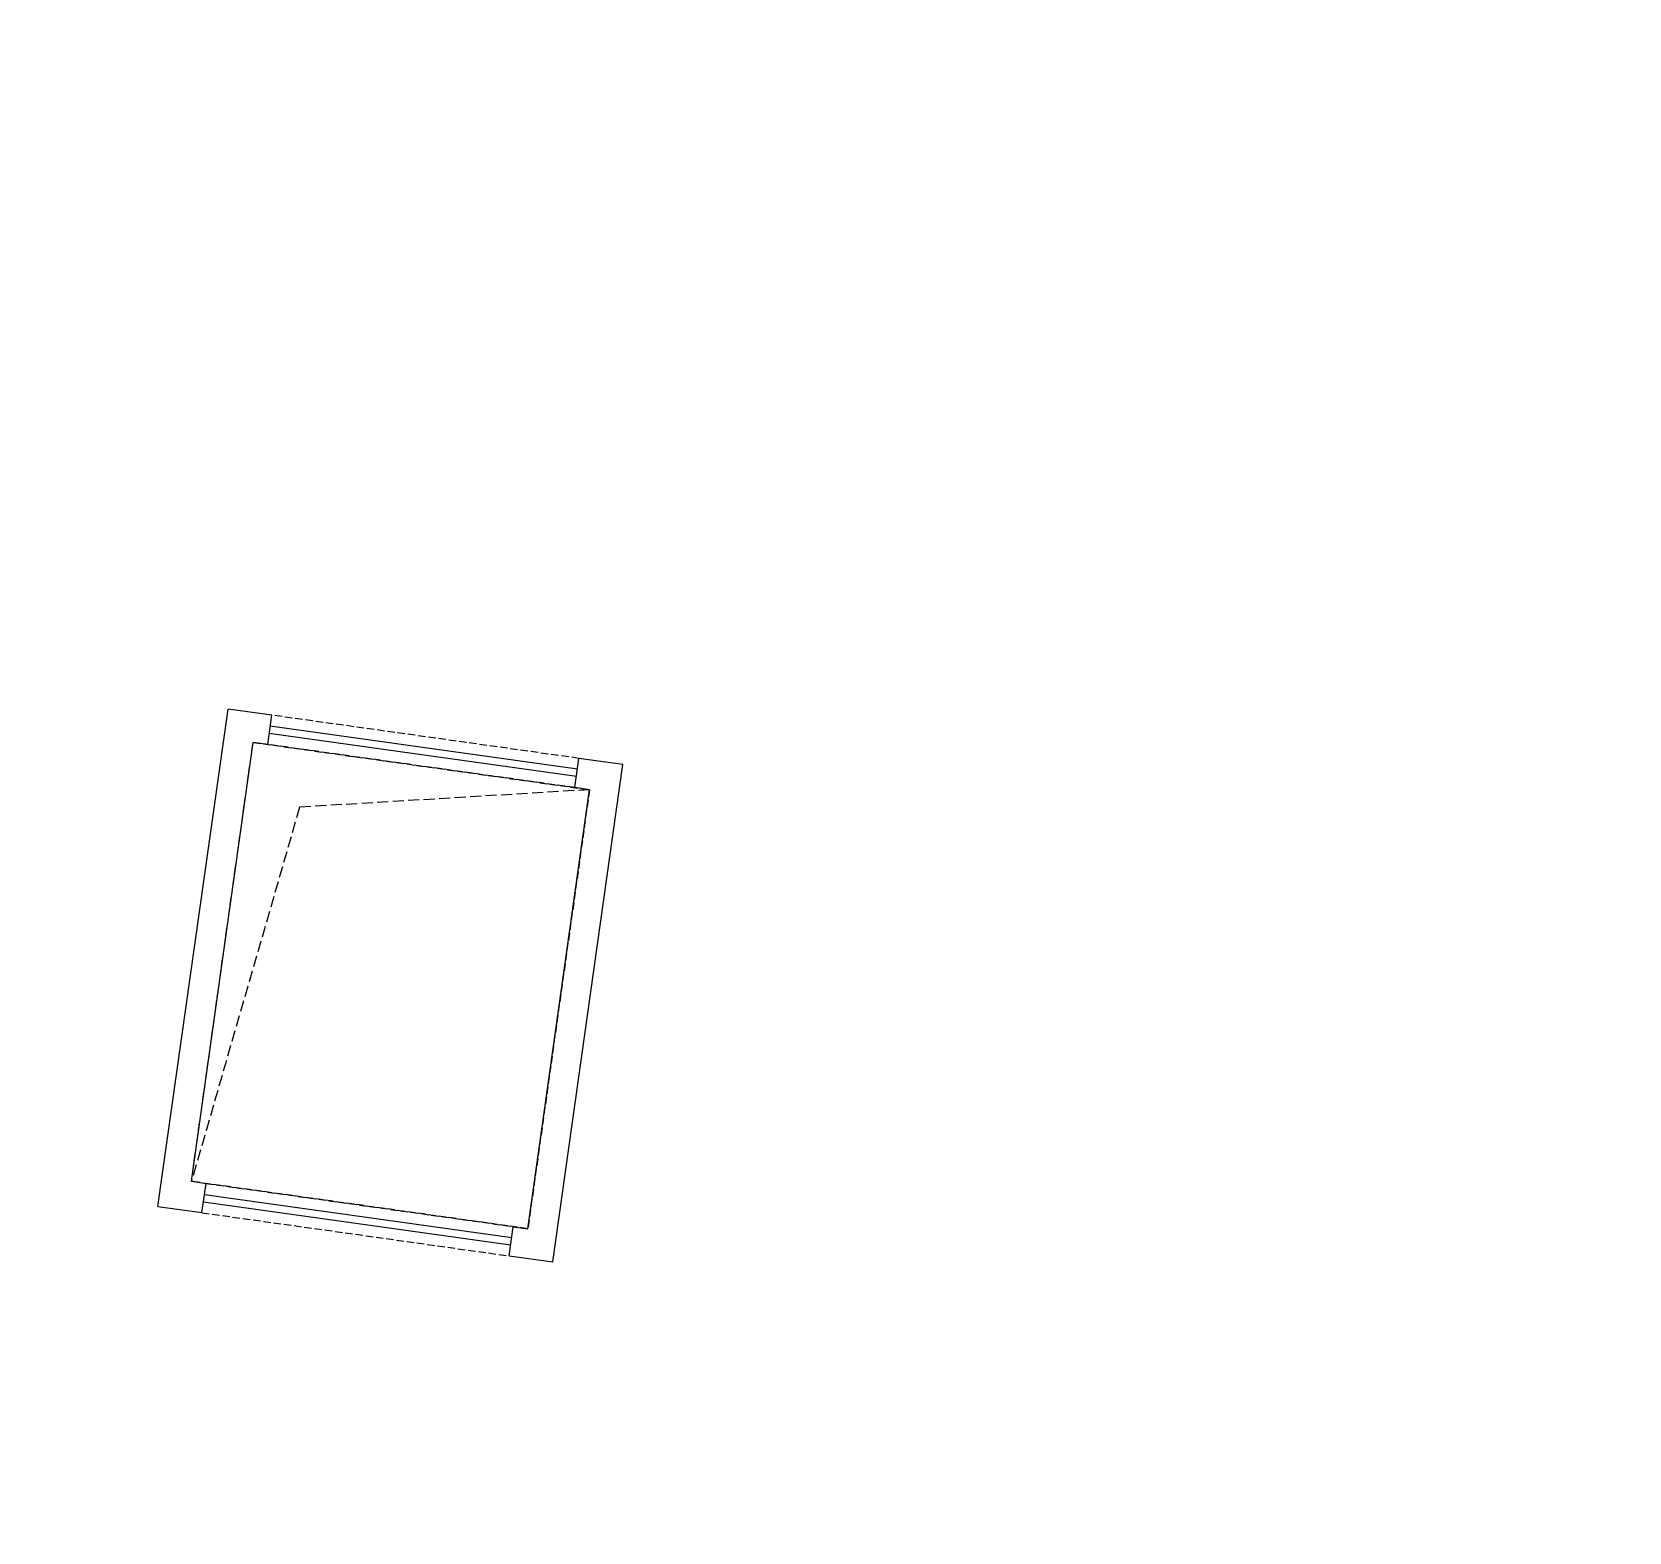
# Model space of a CAD drawing. Header units: millimetres. Extents: x 285006 to 3037698, y -2820855 to 192241.
# Drawn here: x 834084 to 844896, y -636019 to -625868 of the extents above; entities that cross this region are included whole.
import ezdxf
from ezdxf.xclip import XClip

# ---------------------------------------------------------------- set-up
doc = ezdxf.new("R2010")
doc.units = ezdxf.units.MM
doc.header["$XCLIPFRAME"] = 2
doc.linetypes.add('DASH', pattern=[0.35, 0.25, -0.1])
for name, color, linetype in [('1#C-6F$0$0-XREF', 7, 'Continuous'), ('1#C-6F$0$A-WALL', 2, 'Continuous'), ('4玻璃幕墙', 1, 'Continuous'), ('COLUMN', 160, 'Continuous'), ('DS-NOTES', 8, 'Continuous'), ('WALL-地台', 8, 'Continuous')]:
    doc.layers.add(name, color=color, linetype=linetype)

# ---------------------------------------------------------------- blocks, each defined once
blk = doc.blocks.new('WALL-1C-6F-1')
at = {"layer": 'WALL-地台', "linetype": 'DASH', "ltscale": 200}
blk.add_line((98353235, 18804945), (98374885, 18801902), dxfattribs=at)
blk.add_lwpolyline([(98353235, 18814336), (98374885, 18811293)], dxfattribs=at)
blk = doc.blocks.new('DFHRTHRTH')
at = {"layer": 'COLUMN', "linetype": 'Continuous'}
for p, q in [((3254511, 4609128, 0), (3254985, 4612495, 0)), ((3255282, 4612454, 0), (3254985, 4612495, 0)), ((3255254, 4612255, 0), (3255282, 4612454, 0)), ((3254737, 4609299, 0), (3255155, 4612269, 0)), ((3255254, 4612255, 0), (3255155, 4612269, 0)), ((3257185, 4608753, 0), (3257658, 4612119, 0)), ((3257333, 4611963, 0), (3257361, 4612161, 0)), ((3257658, 4612119, 0), (3257361, 4612161, 0)), ((3257015, 4608978, 0), (3257432, 4611949, 0)), ((3257432, 4611949, 0), (3257333, 4611963, 0)), ((3254737, 4609299, 0), (3254836, 4609285, 0)), ((3254808, 4609087, 0), (3254836, 4609285, 0)), ((3254511, 4609128, 0), (3254808, 4609087, 0)), ((3256888, 4608794, 0), (3256916, 4608992, 0)), ((3256916, 4608992, 0), (3257015, 4608978, 0)), ((3256888, 4608794, 0), (3257185, 4608753, 0))]:
    blk.add_line(p, q, dxfattribs=at)

msp = doc.modelspace()

# ---------------------------------------------------------------- linework, layer by layer
at = {"layer": '4玻璃幕墙'}
for p, q in [((837770.4, -630907.1, 0), (835690.8, -630614.8, 0)), ((837777.4, -630857.6, 0), (835697.8, -630565.3, 0)), ((835245.5, -633783.7, 0), (837325, -634076, 0)), ((835252.4, -633734.2, 0), (837332, -634026.5, 0))]:
    msp.add_line(p, q, dxfattribs=at)
at = {"layer": 'DS-NOTES', "linetype": 'DASH', "ltscale": 300, "elevation": 0}
msp.add_lwpolyline([(837859, -630995.3), (835896.4, -631113.8), (835163.8, -633646)], dxfattribs=at)
msp.add_lwpolyline([(837859, -630995.3), (835896.4, -631113.8), (835163.8, -633646)], dxfattribs=at)
at = {"layer": 'WALL-地台', "linetype": 'DASH', "ltscale": 200}
for p, q in [((837787.8, -630783.3, 0), (835708.2, -630491.1, 0)), ((837760, -630981.4, 0), (835680.4, -630689.1, 0)), ((835262.9, -633659.9, 0), (837342.4, -633952.2, 0)), ((835235, -633858, 0), (837314.6, -634150.2, 0))]:
    msp.add_line(p, q, dxfattribs=at)
at = {"layer": 'WALL-地台', "linetype": 'DASH', "ltscale": 200, "elevation": 0}
msp.add_lwpolyline([(835581.4, -630675.2), (837859, -630995.3), (837441.4, -633966.1), (835163.8, -633646)], close=True, dxfattribs=at)

# ---------------------------------------------------------------- block references
at = {"layer": '1#C-6F$0$0-XREF', "ltscale": 1.5}
ref = msp.add_blockref('WALL-1C-6F-1', (-97526656.2, -19436734.2, 0), dxfattribs=dict(at, rotation=359.999308722076))
XClip(ref).set_block_clipping_path([(98372385.8231538981, 18767467.007476639), (98391135.4026873261, 18767467.2336917371), (98391134.7242774069, 18823696.4636914618), (98372385.144743979, 18823696.2374763638)])
at = {"layer": '1#C-6F$0$A-WALL'}
msp.add_blockref('DFHRTHRTH', (-2419573.4, -5242944.6), dxfattribs=at)

doc.saveas('drawing.dxf')
